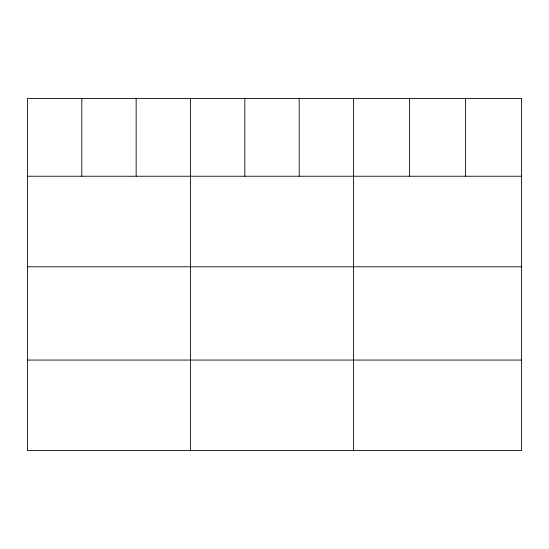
<?xml version="1.0" encoding="UTF-8"?>
<svg xmlns="http://www.w3.org/2000/svg" width="549" height="549" viewBox="0 0 549 549"><rect width="100%" height="100%" fill="white"/><g stroke="black" fill="none" stroke-linecap="round" stroke-linejoin="round"><path stroke-width="0.82" d="M521.55 176.236L521.55 450.599L27.45 450.599L27.45 98.401L521.55 98.401L521.55 176.236L27.45 176.236M27.45 266.78L521.55 266.78M27.45 360.062L521.55 360.062M465.552 98.401L465.552 176.236M409.554 98.401L409.554 176.236M353.556 98.401L353.556 450.599M299.205 98.401L299.205 176.236M244.854 98.401L244.854 176.236M190.503 98.401L190.503 450.599M136.152 98.401L136.152 176.236M81.801 98.401L81.801 176.236"/></g></svg>
